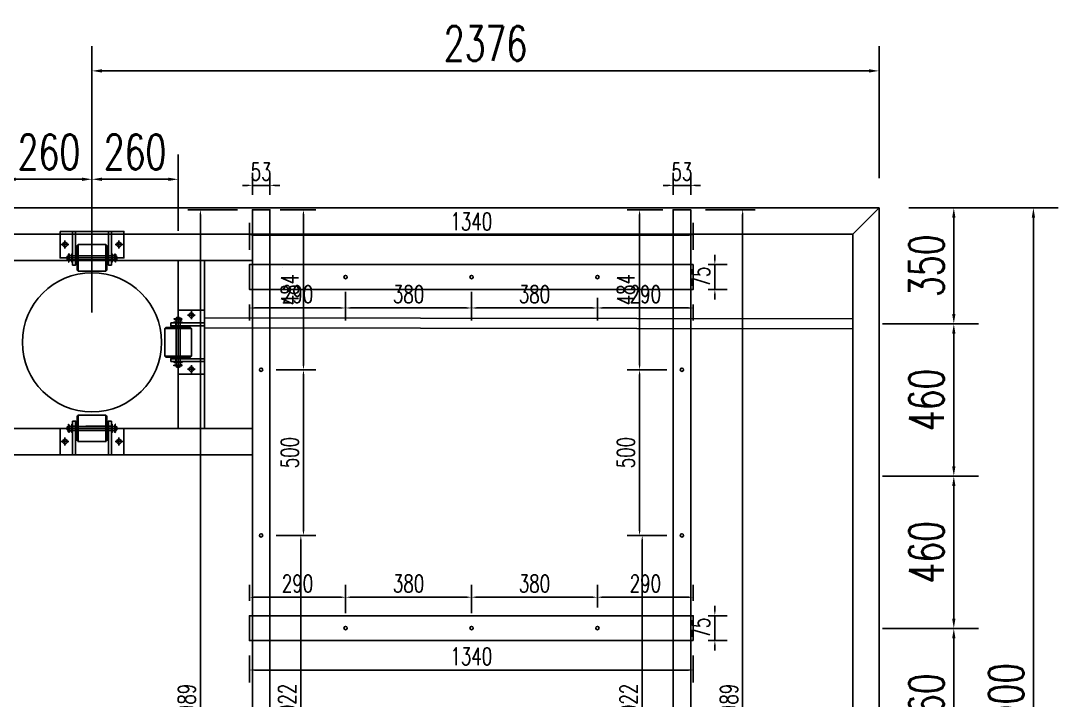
# Model space of a CAD drawing. Header units: millimetres. Extents: x 20612 to 158249, y -13511 to 156976.
# Drawn here: x 54452 to 57584, y 6992 to 9043 of the extents above; entities that cross this region are included whole.
import ezdxf

# ---------------------------------------------------------------- set-up
doc = ezdxf.new("R2010")
doc.units = ezdxf.units.MM
doc.header["$LTSCALE"] = 10
doc.linetypes.add('CENTER2', pattern=[28.575, 19.05, -3.175, 3.175, -3.175])
doc.linetypes.add('DASHED2', pattern=[9.525, 6.35, -3.175])
for name, color, linetype in [('W-bridge approach引桥', 4, 'Continuous'), ('W-MOUNTING固定方式', 5, 'Continuous'), ('W-STEEL_FRAME钢架', 3, 'Continuous'), ('W-STEEL_KEEL钢龙骨', 5, 'Continuous')]:
    doc.layers.add(name, color=color, linetype=linetype)
doc.styles.add('STANDARD_T3', font='simplex.shx', dxfattribs={"width": 0.7, "bigfont": 'hztxt.shx'})
doc.dimstyles.new('W&&15', dxfattribs={"dimtxt": 52.5, "dimasz": 15, "dimexe": 37.5, "dimexo": 45, "dimgap": 15, "dimtad": 1, "dimdec": 0, "dimzin": 0, "dimdsep": 46, "dimtxsty": 'STANDARD_T3', "dimcen": 0.09, "dimclrd": 1, "dimclre": 1, "dimclrt": 7, "dimazin": 2, "dimtfac": 1, "dimtdec": 0, "dimtix": 1, "dimtmove": 2, "dimatfit": 3, "dimfxl": 100, "dimtolj": 1, "dimtzin": 0, "dimarcsym": 0})
doc.dimstyles.new('W&&30', dxfattribs={"dimtxt": 105, "dimasz": 30, "dimexe": 75, "dimexo": 90, "dimgap": 30, "dimtad": 1, "dimdec": 0, "dimzin": 0, "dimdsep": 46, "dimtxsty": 'STANDARD_T3', "dimcen": 0.09, "dimclrd": 1, "dimclre": 1, "dimclrt": 7, "dimazin": 2, "dimtfac": 1, "dimtdec": 0, "dimtix": 1, "dimtmove": 2, "dimatfit": 3, "dimfxl": 100, "dimtolj": 1, "dimtzin": 0, "dimarcsym": 0})

# ---------------------------------------------------------------- blocks, each defined once
blk = doc.blocks.new('*D647')
at = {"layer": 'Defpoints', "color": 0, "transparency": 16777216}
for p in [(56474.2, 8472.9), (56474.2, 5483.9), (56631.1, 5483.9)]:
    blk.add_point(p, dxfattribs=at)
at = {"layer": 'W-bridge approach引桥', "color": 1, "lineweight": -2, "transparency": 16777216}
for p, q in [((56519.2, 8472.9), (56668.6, 8472.9)), ((56631.1, 8457.9), (56631.1, 5498.9)), ((56519.2, 5483.9), (56668.6, 5483.9))]:
    blk.add_line(p, q, dxfattribs=at)
at = {"layer": 'W-bridge approach引桥', "color": 1, "transparency": 16777216}
for points in [[(56628.6, 8457.9), (56633.6, 8457.9), (56631.1, 8472.9)], [(56628.6, 5498.9), (56633.6, 5498.9), (56631.1, 5483.9)]]:
    blk.add_solid(points, dxfattribs=at)
at = {"layer": 'W-bridge approach引桥', "color": 7, "transparency": 16777216, "insert": (56589.9, 6978.4), "char_height": 52.5, "attachment_point": 5, "rotation": 90, "style": 'STANDARD_T3'}
blk.add_mtext('\\A1;2989', dxfattribs=at)
blk = doc.blocks.new('*D648')
at = {"layer": 'Defpoints', "color": 0, "transparency": 16777216}
for p in [(56435, 8472.9), (56320, 7989.4), (56447.7, 7989.4)]:
    blk.add_point(p, dxfattribs=at)
at = {"layer": 'W-bridge approach引桥', "color": 1, "lineweight": -2, "transparency": 16777216}
for p, q in [((56390, 8472.9), (56282.5, 8472.9)), ((56320, 8457.9), (56320, 8004.4)), ((56402.7, 7989.4), (56282.5, 7989.4))]:
    blk.add_line(p, q, dxfattribs=at)
at = {"layer": 'W-bridge approach引桥', "color": 1, "transparency": 16777216}
for points in [[(56317.5, 8457.9), (56322.5, 8457.9), (56320, 8472.9)], [(56317.5, 8004.4), (56322.5, 8004.4), (56320, 7989.4)]]:
    blk.add_solid(points, dxfattribs=at)
at = {"layer": 'W-bridge approach引桥', "color": 7, "transparency": 16777216, "insert": (56278.7, 8231.2), "char_height": 52.5, "attachment_point": 5, "rotation": 90, "style": 'STANDARD_T3'}
blk.add_mtext('\\A1;484', dxfattribs=at)
blk = doc.blocks.new('*D649')
at = {"layer": 'Defpoints', "color": 0, "transparency": 16777216}
for p in [(56439.7, 7989.4), (56320, 7489.4), (56447.7, 7489.4)]:
    blk.add_point(p, dxfattribs=at)
at = {"layer": 'W-bridge approach引桥', "color": 1, "lineweight": -2, "transparency": 16777216}
for p, q in [((56394.7, 7989.4), (56282.5, 7989.4)), ((56320, 7974.4), (56320, 7504.4)), ((56402.7, 7489.4), (56282.5, 7489.4))]:
    blk.add_line(p, q, dxfattribs=at)
at = {"layer": 'W-bridge approach引桥', "color": 1, "transparency": 16777216}
for points in [[(56317.5, 7974.4), (56322.5, 7974.4), (56320, 7989.4)], [(56317.5, 7504.4), (56322.5, 7504.4), (56320, 7489.4)]]:
    blk.add_solid(points, dxfattribs=at)
at = {"layer": 'W-bridge approach引桥', "color": 7, "transparency": 16777216, "insert": (56278.7, 7739.4), "char_height": 52.5, "attachment_point": 5, "rotation": 90, "style": 'STANDARD_T3'}
blk.add_mtext('\\A1;500', dxfattribs=at)
blk = doc.blocks.new('*D650')
at = {"layer": 'Defpoints', "color": 0, "transparency": 16777216}
for p in [(56447.7, 7489.4), (56328, 6467.4), (56447.7, 6467.4)]:
    blk.add_point(p, dxfattribs=at)
at = {"layer": 'W-bridge approach引桥', "color": 1, "lineweight": -2, "transparency": 16777216}
for p, q in [((56402.7, 7489.4), (56290.5, 7489.4)), ((56328, 7474.4), (56328, 6482.4)), ((56402.7, 6467.4), (56290.5, 6467.4))]:
    blk.add_line(p, q, dxfattribs=at)
at = {"layer": 'W-bridge approach引桥', "color": 1, "transparency": 16777216}
for points in [[(56325.5, 7474.4), (56330.5, 7474.4), (56328, 7489.4)], [(56325.5, 6482.4), (56330.5, 6482.4), (56328, 6467.4)]]:
    blk.add_solid(points, dxfattribs=at)
at = {"layer": 'W-bridge approach引桥', "color": 7, "transparency": 16777216, "insert": (56286.7, 6978.4), "char_height": 52.5, "attachment_point": 5, "rotation": 90, "style": 'STANDARD_T3'}
blk.add_mtext('\\A1;1022', dxfattribs=at)
blk = doc.blocks.new('*D653')
at = {"layer": 'Defpoints', "color": 0, "transparency": 16777216}
for p in [(56421.2, 8546.4), (56421.2, 8472.9), (56474.2, 8472.9)]:
    blk.add_point(p, dxfattribs=at)
at = {"layer": 'W-bridge approach引桥', "color": 1, "lineweight": -2, "transparency": 16777216}
for p, q in [((56421.2, 8517.9), (56421.2, 8583.9)), ((56474.2, 8517.9), (56474.2, 8583.9)), ((56406.2, 8546.4), (56391.2, 8546.4)), ((56474.2, 8546.4), (56421.2, 8546.4)), ((56489.2, 8546.4), (56504.2, 8546.4))]:
    blk.add_line(p, q, dxfattribs=at)
at = {"layer": 'W-bridge approach引桥', "color": 1, "transparency": 16777216}
for points in [[(56406.2, 8548.9), (56406.2, 8543.9), (56421.2, 8546.4)], [(56489.2, 8548.9), (56489.2, 8543.9), (56474.2, 8546.4)]]:
    blk.add_solid(points, dxfattribs=at)
at = {"layer": 'W-bridge approach引桥', "color": 7, "transparency": 16777216, "insert": (56447.7, 8587.7), "char_height": 52.5, "attachment_point": 5, "style": 'STANDARD_T3'}
blk.add_mtext('\\A1;53', dxfattribs=at)
blk = doc.blocks.new('*U45')
blk.add_lwpolyline([(-12, 0), (-12, 2.5), (12, 2.5), (12, 0)], close=True)
blk = doc.blocks.new('*U46')
at = {"color": 8, "linetype": 'Continuous', "lineweight": 15}
for p, q in [((-1, 1.9), (-2.1, 1)), ((0, 1.4), (0, -1.4)), ((-1, -1.9), (-2.1, -1))]:
    blk.add_line(p, q, dxfattribs=at)
at = {"color": 7, "linetype": 'Continuous', "lineweight": 15}
for p, q in [((16, 1.4), (0, 1.4)), ((0, 0), (18.5, 0)), ((16, 1.4), (16, 0)), ((18.5, -1.4), (18.5, 0)), ((0, -1.4), (18.5, -1.4))]:
    blk.add_line(p, q, dxfattribs=at)
for centre, radius, start, end in [((-3.2, 0), 2.9, 41.3178, 318.6822), ((-3.2, 0), 1.45, 41.3178, 318.6822), ((0, 2.8), 2.82, 221.3178, 270), ((0, -2.8), 2.82, 90, 138.6822), ((0, 2.8), 1.37, 221.3178, 270), ((0, -2.8), 1.37, 90, 138.6822)]:
    blk.add_arc(centre, radius, start, end, dxfattribs=at)
blk = doc.blocks.new('无头销轴_B型_D12X150')
at = {"color": 0}
for p, q in [((-72, 6), (-72, -6)), ((72, 6), (72, -6))]:
    blk.add_line(p, q, dxfattribs=at)
blk.add_lwpolyline([(-75, 4.3), (-75, -4.3), (-72, -6), (72, -6), (75, -4.3), (75, 4.3), (72, 6), (-72, 6)], close=True, dxfattribs=at)
for centre in [(-69.5, 0), (69.5, 0)]:
    blk.add_circle(centre, 1.6, dxfattribs=at)
blk = doc.blocks.new('A$C1EDE4923')
for p, q in [((-232.5, 79.6), (-232.5, 159.6)), ((-148.5, 79.6), (-148.5, 159.6))]:
    blk.add_line(p, q)
at = {"linetype": 'DASHED2'}
for p, q in [((-240, 126.1), (-249, 126.1)), ((-235.5, 125.9), (-145.5, 125.9)), ((-141, 126.1), (-132, 126.1)), ((-240, 113.1), (-249, 113.1)), ((-235.5, 113.3), (-145.5, 113.3)), ((-141, 113.1), (-132, 113.1))]:
    blk.add_line(p, q, dxfattribs=at)
at = {"color": 3, "linetype": 'CENTER2', "ltscale": 0.5}
for p, q in [((-235, 119.6), (-254, 119.6)), ((-146, 119.6), (-127, 119.6)), ((-284, 79.6), (-260, 79.6)), ((-272, 67.6), (-272, 91.6)), ((-97, 79.6), (-121, 79.6)), ((-109, 67.6), (-109, 91.6))]:
    blk.add_line(p, q, dxfattribs=at)
at = {"color": 3, "linetype": 'CENTER2'}
blk.add_line((-240.9, 119.6), (-140, 119.6), dxfattribs=at)
for points in [[(-232.5, 159.6), (-148.5, 159.6), (-145.5, 156.6), (-145.5, 82.6), (-148.5, 79.6), (-232.5, 79.6), (-235.5, 82.6), (-235.5, 156.6)], [(-249, 141.6), (-240, 141.6), (-240, 39.6), (-249, 39.6)], [(-132, 141.6), (-141, 141.6), (-141, 39.6), (-132, 39.6)], [(-94, 39.6), (-94, 119.6), (-287, 119.6), (-287, 39.6)]]:
    blk.add_lwpolyline(points, close=True)
for centre in [(-272, 79.6), (-109, 79.6)]:
    blk.add_circle(centre, 7)
at = {"xscale": -1}
for name, p, rotation in [('无头销轴_B型_D12X150', (-190.5, 119.6), 180), ('*U46', (-260, 113.6), 270), ('*U45', (-249, 119.6), 90), ('*U45', (-237.5, 119.6), 90)]:
    blk.add_blockref(name, p, dxfattribs=dict(at, rotation=rotation))
for name, p, rotation in [('*U45', (-143.5, 119.6), 270), ('*U45', (-132, 119.6), 270), ('*U46', (-121, 113.6), 90)]:
    blk.add_blockref(name, p, dxfattribs=dict(rotation=rotation))
blk = doc.blocks.new('*D591')
at = {"color": 1, "lineweight": -2, "transparency": 16777216}
for p, q in [((57132.7, 8478.4), (57583.7, 8478.4)), ((57508.7, 8448.4), (57508.7, 5508.4)), ((57132.7, 5478.4), (57583.7, 5478.4))]:
    blk.add_line(p, q, dxfattribs=at)
at = {"color": 1, "transparency": 16777216}
for points in [[(57503.7, 8448.4), (57513.7, 8448.4), (57508.7, 8478.4)], [(57503.7, 5508.4), (57513.7, 5508.4), (57508.7, 5478.4)]]:
    blk.add_solid(points, dxfattribs=at)
at = {"layer": 'Defpoints', "color": 0, "transparency": 16777216}
for p in [(57042.7, 8478.4), (57042.7, 5478.4), (57508.7, 5478.4)]:
    blk.add_point(p, dxfattribs=at)
at = {"color": 7, "transparency": 16777216, "insert": (57426.2, 6978.4), "char_height": 105, "attachment_point": 5, "rotation": 90, "style": 'STANDARD_T3'}
blk.add_mtext('\\A1;3000', dxfattribs=at)
blk = doc.blocks.new('*D567')
at = {"color": 1, "lineweight": -2, "transparency": 16777216}
for p, q in [((57053.7, 7208.4), (57343.4, 7208.4)), ((57268.4, 6778.4), (57268.4, 7178.4)), ((57053.7, 6748.4), (57343.4, 6748.4))]:
    blk.add_line(p, q, dxfattribs=at)
at = {"color": 1, "transparency": 16777216}
for points in [[(57263.4, 7178.4), (57273.4, 7178.4), (57268.4, 7208.4)], [(57263.4, 6778.4), (57273.4, 6778.4), (57268.4, 6748.4)]]:
    blk.add_solid(points, dxfattribs=at)
at = {"layer": 'Defpoints', "color": 0, "transparency": 16777216}
for p in [(56963.7, 7208.4), (57268.4, 7208.4), (56963.7, 6748.4)]:
    blk.add_point(p, dxfattribs=at)
at = {"color": 7, "transparency": 16777216, "insert": (57185.9, 6978.4), "char_height": 105, "attachment_point": 5, "rotation": 90, "style": 'STANDARD_T3'}
blk.add_mtext('\\A1;460', dxfattribs=at)
blk = doc.blocks.new('*D568')
at = {"color": 1, "lineweight": -2, "transparency": 16777216}
for p, q in [((57053.7, 7668.4), (57343.4, 7668.4)), ((57268.4, 7238.4), (57268.4, 7638.4)), ((57053.7, 7208.4), (57343.4, 7208.4))]:
    blk.add_line(p, q, dxfattribs=at)
at = {"color": 1, "transparency": 16777216}
for points in [[(57263.4, 7638.4), (57273.4, 7638.4), (57268.4, 7668.4)], [(57263.4, 7238.4), (57273.4, 7238.4), (57268.4, 7208.4)]]:
    blk.add_solid(points, dxfattribs=at)
at = {"layer": 'Defpoints', "color": 0, "transparency": 16777216}
for p in [(56963.7, 7668.4), (57268.4, 7668.4), (56963.7, 7208.4)]:
    blk.add_point(p, dxfattribs=at)
at = {"color": 7, "transparency": 16777216, "insert": (57185.9, 7438.4), "char_height": 105, "attachment_point": 5, "rotation": 90, "style": 'STANDARD_T3'}
blk.add_mtext('\\A1;460', dxfattribs=at)
blk = doc.blocks.new('*D569')
at = {"color": 1, "lineweight": -2, "transparency": 16777216}
for p, q in [((57053.7, 8128.4), (57343.4, 8128.4)), ((57268.4, 7698.4), (57268.4, 8098.4)), ((57053.7, 7668.4), (57343.4, 7668.4))]:
    blk.add_line(p, q, dxfattribs=at)
at = {"color": 1, "transparency": 16777216}
for points in [[(57263.4, 8098.4), (57273.4, 8098.4), (57268.4, 8128.4)], [(57263.4, 7698.4), (57273.4, 7698.4), (57268.4, 7668.4)]]:
    blk.add_solid(points, dxfattribs=at)
at = {"layer": 'Defpoints', "color": 0, "transparency": 16777216}
for p in [(56963.7, 8128.4), (57268.4, 8128.4), (56963.7, 7668.4)]:
    blk.add_point(p, dxfattribs=at)
at = {"color": 7, "transparency": 16777216, "insert": (57185.9, 7898.4), "char_height": 105, "attachment_point": 5, "rotation": 90, "style": 'STANDARD_T3'}
blk.add_mtext('\\A1;460', dxfattribs=at)
blk = doc.blocks.new('*D572')
at = {"color": 1, "lineweight": -2, "transparency": 16777216}
for p, q in [((57132.7, 8478.4), (57343.4, 8478.4)), ((57268.4, 8158.4), (57268.4, 8448.4)), ((57053.7, 8128.4), (57343.4, 8128.4))]:
    blk.add_line(p, q, dxfattribs=at)
at = {"color": 1, "transparency": 16777216}
for points in [[(57263.4, 8448.4), (57273.4, 8448.4), (57268.4, 8478.4)], [(57263.4, 8158.4), (57273.4, 8158.4), (57268.4, 8128.4)]]:
    blk.add_solid(points, dxfattribs=at)
at = {"layer": 'Defpoints', "color": 0, "transparency": 16777216}
for p in [(57042.7, 8478.4), (57268.4, 8478.4), (56963.7, 8128.4)]:
    blk.add_point(p, dxfattribs=at)
at = {"color": 7, "transparency": 16777216, "insert": (57185.9, 8303.4), "char_height": 105, "attachment_point": 5, "rotation": 90, "style": 'STANDARD_T3'}
blk.add_mtext('\\A1;350', dxfattribs=at)
blk = doc.blocks.new('*D638')
at = {"layer": 'Defpoints', "color": 0, "transparency": 16777216}
for p in [(54667.2, 8892.1), (57042.7, 8478.4), (54667.2, 8072.4)]:
    blk.add_point(p, dxfattribs=at)
at = {"layer": 'W-STEEL_FRAME钢架', "color": 1, "lineweight": -2, "transparency": 16777216}
for p, q in [((54667.2, 8162.4), (54667.2, 8967.1)), ((57042.7, 8568.4), (57042.7, 8967.1)), ((57012.7, 8892.1), (54697.2, 8892.1))]:
    blk.add_line(p, q, dxfattribs=at)
at = {"layer": 'W-STEEL_FRAME钢架', "color": 1, "transparency": 16777216}
for points in [[(54697.2, 8897.1), (54697.2, 8887.1), (54667.2, 8892.1)], [(57012.7, 8897.1), (57012.7, 8887.1), (57042.7, 8892.1)]]:
    blk.add_solid(points, dxfattribs=at)
at = {"layer": 'W-STEEL_FRAME钢架', "color": 7, "transparency": 16777216, "insert": (55855, 8974.6), "char_height": 105, "attachment_point": 5, "style": 'STANDARD_T3'}
blk.add_mtext('\\A1;2376', dxfattribs=at)
blk = doc.blocks.new('*D639')
at = {"layer": 'Defpoints', "color": 0, "transparency": 16777216}
for p in [(54667.2, 8564.7), (54927.2, 8319.4), (54667.2, 8072.4)]:
    blk.add_point(p, dxfattribs=at)
at = {"layer": 'W-STEEL_FRAME钢架', "color": 1, "lineweight": -2, "transparency": 16777216}
for p, q in [((54667.2, 8162.4), (54667.2, 8639.7)), ((54927.2, 8409.4), (54927.2, 8639.7)), ((54897.2, 8564.7), (54697.2, 8564.7))]:
    blk.add_line(p, q, dxfattribs=at)
at = {"layer": 'W-STEEL_FRAME钢架', "color": 1, "transparency": 16777216}
for points in [[(54697.2, 8569.7), (54697.2, 8559.7), (54667.2, 8564.7)], [(54897.2, 8569.7), (54897.2, 8559.7), (54927.2, 8564.7)]]:
    blk.add_solid(points, dxfattribs=at)
at = {"layer": 'W-STEEL_FRAME钢架', "color": 7, "transparency": 16777216, "insert": (54797.2, 8647.2), "char_height": 105, "attachment_point": 5, "style": 'STANDARD_T3'}
blk.add_mtext('\\A1;260', dxfattribs=at)
blk = doc.blocks.new('*D640')
at = {"layer": 'Defpoints', "color": 0, "transparency": 16777216}
for p in [(54407.2, 8564.7), (54407.2, 8319.4), (54667.2, 8072.4)]:
    blk.add_point(p, dxfattribs=at)
at = {"layer": 'W-STEEL_FRAME钢架', "color": 1, "lineweight": -2, "transparency": 16777216}
for p, q in [((54407.2, 8409.4), (54407.2, 8639.7)), ((54667.2, 8162.4), (54667.2, 8639.7)), ((54637.2, 8564.7), (54437.2, 8564.7))]:
    blk.add_line(p, q, dxfattribs=at)
at = {"layer": 'W-STEEL_FRAME钢架', "color": 1, "transparency": 16777216}
for points in [[(54437.2, 8569.7), (54437.2, 8559.7), (54407.2, 8564.7)], [(54637.2, 8569.7), (54637.2, 8559.7), (54667.2, 8564.7)]]:
    blk.add_solid(points, dxfattribs=at)
at = {"layer": 'W-STEEL_FRAME钢架', "color": 7, "transparency": 16777216, "insert": (54537.2, 8647.2), "char_height": 105, "attachment_point": 5, "style": 'STANDARD_T3'}
blk.add_mtext('\\A1;260', dxfattribs=at)
blk = doc.blocks.new('*D654')
at = {"layer": 'Defpoints', "color": 0, "transparency": 16777216}
for p in [(55151.2, 8472.9), (54994.4, 5483.9), (55151.2, 5483.9)]:
    blk.add_point(p, dxfattribs=at)
at = {"layer": 'W-bridge approach引桥', "color": 1, "lineweight": -2, "transparency": 16777216}
for p, q in [((55106.2, 8472.9), (54956.9, 8472.9)), ((54994.4, 8457.9), (54994.4, 5498.9)), ((55106.2, 5483.9), (54956.9, 5483.9))]:
    blk.add_line(p, q, dxfattribs=at)
at = {"layer": 'W-bridge approach引桥', "color": 1, "transparency": 16777216}
for points in [[(54991.9, 8457.9), (54996.9, 8457.9), (54994.4, 8472.9)], [(54991.9, 5498.9), (54996.9, 5498.9), (54994.4, 5483.9)]]:
    blk.add_solid(points, dxfattribs=at)
at = {"layer": 'W-bridge approach引桥', "color": 7, "transparency": 16777216, "insert": (54953.1, 6978.4), "char_height": 52.5, "attachment_point": 5, "rotation": 90, "style": 'STANDARD_T3'}
blk.add_mtext('\\A1;2989', dxfattribs=at)
blk = doc.blocks.new('*D655')
at = {"layer": 'Defpoints', "color": 0, "transparency": 16777216}
for p in [(55190.5, 8472.9), (55177.7, 7989.4), (55305.5, 7989.4)]:
    blk.add_point(p, dxfattribs=at)
at = {"layer": 'W-bridge approach引桥', "color": 1, "lineweight": -2, "transparency": 16777216}
for p, q in [((55235.5, 8472.9), (55343, 8472.9)), ((55305.5, 8457.9), (55305.5, 8004.4)), ((55222.7, 7989.4), (55343, 7989.4))]:
    blk.add_line(p, q, dxfattribs=at)
at = {"layer": 'W-bridge approach引桥', "color": 1, "transparency": 16777216}
for points in [[(55303, 8457.9), (55308, 8457.9), (55305.5, 8472.9)], [(55303, 8004.4), (55308, 8004.4), (55305.5, 7989.4)]]:
    blk.add_solid(points, dxfattribs=at)
at = {"layer": 'W-bridge approach引桥', "color": 7, "transparency": 16777216, "insert": (55264.3, 8231.2), "char_height": 52.5, "attachment_point": 5, "rotation": 90, "style": 'STANDARD_T3'}
blk.add_mtext('\\A1;484', dxfattribs=at)
blk = doc.blocks.new('*D656')
at = {"layer": 'Defpoints', "color": 0, "transparency": 16777216}
for p in [(55185.7, 7989.4), (55177.7, 7489.4), (55305.5, 7489.4)]:
    blk.add_point(p, dxfattribs=at)
at = {"layer": 'W-bridge approach引桥', "color": 1, "lineweight": -2, "transparency": 16777216}
for p, q in [((55230.7, 7989.4), (55343, 7989.4)), ((55305.5, 7974.4), (55305.5, 7504.4)), ((55222.7, 7489.4), (55343, 7489.4))]:
    blk.add_line(p, q, dxfattribs=at)
at = {"layer": 'W-bridge approach引桥', "color": 1, "transparency": 16777216}
for points in [[(55303, 7974.4), (55308, 7974.4), (55305.5, 7989.4)], [(55303, 7504.4), (55308, 7504.4), (55305.5, 7489.4)]]:
    blk.add_solid(points, dxfattribs=at)
at = {"layer": 'W-bridge approach引桥', "color": 7, "transparency": 16777216, "insert": (55264.3, 7739.4), "char_height": 52.5, "attachment_point": 5, "rotation": 90, "style": 'STANDARD_T3'}
blk.add_mtext('\\A1;500', dxfattribs=at)
blk = doc.blocks.new('*D657')
at = {"layer": 'Defpoints', "color": 0, "transparency": 16777216}
for p in [(55177.7, 7489.4), (55177.7, 6467.4), (55297.5, 6467.4)]:
    blk.add_point(p, dxfattribs=at)
at = {"layer": 'W-bridge approach引桥', "color": 1, "lineweight": -2, "transparency": 16777216}
for p, q in [((55222.7, 7489.4), (55335, 7489.4)), ((55297.5, 7474.4), (55297.5, 6482.4)), ((55222.7, 6467.4), (55335, 6467.4))]:
    blk.add_line(p, q, dxfattribs=at)
at = {"layer": 'W-bridge approach引桥', "color": 1, "transparency": 16777216}
for points in [[(55295, 7474.4), (55300, 7474.4), (55297.5, 7489.4)], [(55295, 6482.4), (55300, 6482.4), (55297.5, 6467.4)]]:
    blk.add_solid(points, dxfattribs=at)
at = {"layer": 'W-bridge approach引桥', "color": 7, "transparency": 16777216, "insert": (55256.3, 6978.4), "char_height": 52.5, "attachment_point": 5, "rotation": 90, "style": 'STANDARD_T3'}
blk.add_mtext('\\A1;1022', dxfattribs=at)
blk = doc.blocks.new('*D660')
at = {"layer": 'Defpoints', "color": 0, "transparency": 16777216}
for p in [(55204.2, 8546.4), (55151.2, 8472.9), (55204.2, 8472.9)]:
    blk.add_point(p, dxfattribs=at)
at = {"layer": 'W-bridge approach引桥', "color": 1, "lineweight": -2, "transparency": 16777216}
for p, q in [((55151.2, 8517.9), (55151.2, 8583.9)), ((55204.2, 8517.9), (55204.2, 8583.9)), ((55136.2, 8546.4), (55121.2, 8546.4)), ((55151.2, 8546.4), (55204.2, 8546.4)), ((55219.2, 8546.4), (55234.2, 8546.4))]:
    blk.add_line(p, q, dxfattribs=at)
at = {"layer": 'W-bridge approach引桥', "color": 1, "transparency": 16777216}
for points in [[(55136.2, 8548.9), (55136.2, 8543.9), (55151.2, 8546.4)], [(55219.2, 8548.9), (55219.2, 8543.9), (55204.2, 8546.4)]]:
    blk.add_solid(points, dxfattribs=at)
at = {"layer": 'W-bridge approach引桥', "color": 7, "transparency": 16777216, "insert": (55177.7, 8587.7), "char_height": 52.5, "attachment_point": 5, "style": 'STANDARD_T3'}
blk.add_mtext('\\A1;53', dxfattribs=at)
blk = doc.blocks.new('*D724')
at = {"layer": 'Defpoints', "color": 0, "transparency": 16777216}
for p in [(55142.2, 7171.9), (56482.2, 7171.9), (55142.2, 7082.9)]:
    blk.add_point(p, dxfattribs=at)
at = {"layer": 'W-bridge approach引桥', "color": 1, "lineweight": -2, "transparency": 16777216}
for p, q in [((55142.2, 7126.9), (55142.2, 7045.4)), ((56482.2, 7126.9), (56482.2, 7045.4)), ((56467.2, 7082.9), (55157.2, 7082.9))]:
    blk.add_line(p, q, dxfattribs=at)
at = {"layer": 'W-bridge approach引桥', "color": 1, "transparency": 16777216}
for points in [[(55157.2, 7085.4), (55157.2, 7080.4), (55142.2, 7082.9)], [(56467.2, 7085.4), (56467.2, 7080.4), (56482.2, 7082.9)]]:
    blk.add_solid(points, dxfattribs=at)
at = {"layer": 'W-bridge approach引桥', "color": 7, "transparency": 16777216, "insert": (55812.2, 7124.1), "char_height": 52.5, "attachment_point": 5, "style": 'STANDARD_T3'}
blk.add_mtext('\\A1;1340', dxfattribs=at)
blk = doc.blocks.new('*D725')
at = {"layer": 'Defpoints', "color": 0, "transparency": 16777216}
for p in [(56192.7, 7302.7), (56482.2, 7246.9), (56192.7, 7226.9)]:
    blk.add_point(p, dxfattribs=at)
at = {"layer": 'W-bridge approach引桥', "color": 1, "lineweight": -2, "transparency": 16777216}
for p, q in [((56192.7, 7271.9), (56192.7, 7340.2)), ((56482.2, 7291.9), (56482.2, 7340.2)), ((56467.2, 7302.7), (56207.7, 7302.7))]:
    blk.add_line(p, q, dxfattribs=at)
at = {"layer": 'W-bridge approach引桥', "color": 1, "transparency": 16777216}
for points in [[(56207.7, 7305.2), (56207.7, 7300.2), (56192.7, 7302.7)], [(56467.2, 7305.2), (56467.2, 7300.2), (56482.2, 7302.7)]]:
    blk.add_solid(points, dxfattribs=at)
at = {"layer": 'W-bridge approach引桥', "color": 7, "transparency": 16777216, "insert": (56337.5, 7344), "char_height": 52.5, "attachment_point": 5, "style": 'STANDARD_T3'}
blk.add_mtext('\\A1;290', dxfattribs=at)
blk = doc.blocks.new('*D726')
at = {"layer": 'Defpoints', "color": 0, "transparency": 16777216}
for p in [(55812.7, 7302.7), (55812.7, 7209.4), (56192.7, 7226.9)]:
    blk.add_point(p, dxfattribs=at)
at = {"layer": 'W-bridge approach引桥', "color": 1, "lineweight": -2, "transparency": 16777216}
for p, q in [((55812.7, 7254.4), (55812.7, 7340.2)), ((56192.7, 7271.9), (56192.7, 7340.2)), ((56177.7, 7302.7), (55827.7, 7302.7))]:
    blk.add_line(p, q, dxfattribs=at)
at = {"layer": 'W-bridge approach引桥', "color": 1, "transparency": 16777216}
for points in [[(55827.7, 7305.2), (55827.7, 7300.2), (55812.7, 7302.7)], [(56177.7, 7305.2), (56177.7, 7300.2), (56192.7, 7302.7)]]:
    blk.add_solid(points, dxfattribs=at)
at = {"layer": 'W-bridge approach引桥', "color": 7, "transparency": 16777216, "insert": (56002.7, 7344), "char_height": 52.5, "attachment_point": 5, "style": 'STANDARD_T3'}
blk.add_mtext('\\A1;380', dxfattribs=at)
blk = doc.blocks.new('*D727')
at = {"layer": 'Defpoints', "color": 0, "transparency": 16777216}
for p in [(55432.7, 7302.7), (55432.7, 7209.4), (55812.7, 7209.4)]:
    blk.add_point(p, dxfattribs=at)
at = {"layer": 'W-bridge approach引桥', "color": 1, "lineweight": -2, "transparency": 16777216}
for p, q in [((55432.7, 7254.4), (55432.7, 7340.2)), ((55812.7, 7254.4), (55812.7, 7340.2)), ((55797.7, 7302.7), (55447.7, 7302.7))]:
    blk.add_line(p, q, dxfattribs=at)
at = {"layer": 'W-bridge approach引桥', "color": 1, "transparency": 16777216}
for points in [[(55447.7, 7305.2), (55447.7, 7300.2), (55432.7, 7302.7)], [(55797.7, 7305.2), (55797.7, 7300.2), (55812.7, 7302.7)]]:
    blk.add_solid(points, dxfattribs=at)
at = {"layer": 'W-bridge approach引桥', "color": 7, "transparency": 16777216, "insert": (55622.7, 7344), "char_height": 52.5, "attachment_point": 5, "style": 'STANDARD_T3'}
blk.add_mtext('\\A1;380', dxfattribs=at)
blk = doc.blocks.new('*D728')
at = {"layer": 'Defpoints', "color": 0, "transparency": 16777216}
for p in [(55142.2, 7302.7), (55142.2, 7246.9), (55432.7, 7209.4)]:
    blk.add_point(p, dxfattribs=at)
at = {"layer": 'W-bridge approach引桥', "color": 1, "lineweight": -2, "transparency": 16777216}
for p, q in [((55142.2, 7291.9), (55142.2, 7340.2)), ((55432.7, 7254.4), (55432.7, 7340.2)), ((55417.7, 7302.7), (55157.2, 7302.7))]:
    blk.add_line(p, q, dxfattribs=at)
at = {"layer": 'W-bridge approach引桥', "color": 1, "transparency": 16777216}
for points in [[(55157.2, 7305.2), (55157.2, 7300.2), (55142.2, 7302.7)], [(55417.7, 7305.2), (55417.7, 7300.2), (55432.7, 7302.7)]]:
    blk.add_solid(points, dxfattribs=at)
at = {"layer": 'W-bridge approach引桥', "color": 7, "transparency": 16777216, "insert": (55287.5, 7344), "char_height": 52.5, "attachment_point": 5, "style": 'STANDARD_T3'}
blk.add_mtext('\\A1;290', dxfattribs=at)
blk = doc.blocks.new('*D588')
at = {"layer": 'Defpoints', "color": 0, "transparency": 16777216}
for p in [(56482.2, 7246.9), (56547.2, 7246.9), (56482.2, 7171.9)]:
    blk.add_point(p, dxfattribs=at)
at = {"layer": 'W-bridge approach引桥', "color": 1, "lineweight": -2, "transparency": 16777216}
for p, q in [((56547.2, 7261.9), (56547.2, 7276.9)), ((56527.2, 7246.9), (56584.7, 7246.9)), ((56547.2, 7171.9), (56547.2, 7246.9)), ((56527.2, 7171.9), (56584.7, 7171.9)), ((56547.2, 7156.9), (56547.2, 7141.9))]:
    blk.add_line(p, q, dxfattribs=at)
at = {"layer": 'W-bridge approach引桥', "color": 1, "transparency": 16777216}
for points in [[(56544.7, 7261.9), (56549.7, 7261.9), (56547.2, 7246.9)], [(56544.7, 7156.9), (56549.7, 7156.9), (56547.2, 7171.9)]]:
    blk.add_solid(points, dxfattribs=at)
at = {"layer": 'W-bridge approach引桥', "color": 7, "transparency": 16777216, "insert": (56506, 7209.4), "char_height": 52.5, "attachment_point": 5, "rotation": 90, "style": 'STANDARD_T3'}
blk.add_mtext('\\A1;75', dxfattribs=at)
blk = doc.blocks.new('*D729')
at = {"layer": 'Defpoints', "color": 0, "transparency": 16777216}
for p in [(55142.2, 8396), (55142.2, 8306.9), (56482.2, 8306.9)]:
    blk.add_point(p, dxfattribs=at)
at = {"layer": 'W-bridge approach引桥', "color": 1, "lineweight": -2, "transparency": 16777216}
for p, q in [((55142.2, 8351.9), (55142.2, 8433.5)), ((56482.2, 8351.9), (56482.2, 8433.5)), ((56467.2, 8396), (55157.2, 8396))]:
    blk.add_line(p, q, dxfattribs=at)
at = {"layer": 'W-bridge approach引桥', "color": 1, "transparency": 16777216}
for points in [[(55157.2, 8398.5), (55157.2, 8393.5), (55142.2, 8396)], [(56467.2, 8398.5), (56467.2, 8393.5), (56482.2, 8396)]]:
    blk.add_solid(points, dxfattribs=at)
at = {"layer": 'W-bridge approach引桥', "color": 7, "transparency": 16777216, "insert": (55812.2, 8437.2), "char_height": 52.5, "attachment_point": 5, "style": 'STANDARD_T3'}
blk.add_mtext('\\A1;1340', dxfattribs=at)
blk = doc.blocks.new('*D730')
at = {"layer": 'Defpoints', "color": 0, "transparency": 16777216}
for p in [(56192.7, 8251.9), (56482.2, 8231.9), (56192.7, 8176.1)]:
    blk.add_point(p, dxfattribs=at)
at = {"layer": 'W-bridge approach引桥', "color": 1, "lineweight": -2, "transparency": 16777216}
for p, q in [((56192.7, 8206.9), (56192.7, 8138.6)), ((56467.2, 8176.1), (56207.7, 8176.1)), ((56482.2, 8186.9), (56482.2, 8138.6))]:
    blk.add_line(p, q, dxfattribs=at)
at = {"layer": 'W-bridge approach引桥', "color": 1, "transparency": 16777216}
for points in [[(56207.7, 8178.6), (56207.7, 8173.6), (56192.7, 8176.1)], [(56467.2, 8178.6), (56467.2, 8173.6), (56482.2, 8176.1)]]:
    blk.add_solid(points, dxfattribs=at)
at = {"layer": 'W-bridge approach引桥', "color": 7, "transparency": 16777216, "insert": (56337.5, 8217.4), "char_height": 52.5, "attachment_point": 5, "style": 'STANDARD_T3'}
blk.add_mtext('\\A1;290', dxfattribs=at)
blk = doc.blocks.new('*D731')
at = {"layer": 'Defpoints', "color": 0, "transparency": 16777216}
for p in [(55812.7, 8269.4), (56192.7, 8251.9), (55812.7, 8176.1)]:
    blk.add_point(p, dxfattribs=at)
at = {"layer": 'W-bridge approach引桥', "color": 1, "lineweight": -2, "transparency": 16777216}
for p, q in [((55812.7, 8224.4), (55812.7, 8138.6)), ((56192.7, 8206.9), (56192.7, 8138.6)), ((56177.7, 8176.1), (55827.7, 8176.1))]:
    blk.add_line(p, q, dxfattribs=at)
at = {"layer": 'W-bridge approach引桥', "color": 1, "transparency": 16777216}
for points in [[(55827.7, 8178.6), (55827.7, 8173.6), (55812.7, 8176.1)], [(56177.7, 8178.6), (56177.7, 8173.6), (56192.7, 8176.1)]]:
    blk.add_solid(points, dxfattribs=at)
at = {"layer": 'W-bridge approach引桥', "color": 7, "transparency": 16777216, "insert": (56002.7, 8217.4), "char_height": 52.5, "attachment_point": 5, "style": 'STANDARD_T3'}
blk.add_mtext('\\A1;380', dxfattribs=at)
blk = doc.blocks.new('*D732')
at = {"layer": 'Defpoints', "color": 0, "transparency": 16777216}
for p in [(55432.7, 8269.4), (55812.7, 8269.4), (55432.7, 8176.1)]:
    blk.add_point(p, dxfattribs=at)
at = {"layer": 'W-bridge approach引桥', "color": 1, "lineweight": -2, "transparency": 16777216}
for p, q in [((55432.7, 8224.4), (55432.7, 8138.6)), ((55812.7, 8224.4), (55812.7, 8138.6)), ((55797.7, 8176.1), (55447.7, 8176.1))]:
    blk.add_line(p, q, dxfattribs=at)
at = {"layer": 'W-bridge approach引桥', "color": 1, "transparency": 16777216}
for points in [[(55447.7, 8178.6), (55447.7, 8173.6), (55432.7, 8176.1)], [(55797.7, 8178.6), (55797.7, 8173.6), (55812.7, 8176.1)]]:
    blk.add_solid(points, dxfattribs=at)
at = {"layer": 'W-bridge approach引桥', "color": 7, "transparency": 16777216, "insert": (55622.7, 8217.4), "char_height": 52.5, "attachment_point": 5, "style": 'STANDARD_T3'}
blk.add_mtext('\\A1;380', dxfattribs=at)
blk = doc.blocks.new('*D733')
at = {"layer": 'Defpoints', "color": 0, "transparency": 16777216}
for p in [(55432.7, 8269.4), (55142.2, 8231.9), (55142.2, 8176.1)]:
    blk.add_point(p, dxfattribs=at)
at = {"layer": 'W-bridge approach引桥', "color": 1, "lineweight": -2, "transparency": 16777216}
for p, q in [((55432.7, 8224.4), (55432.7, 8138.6)), ((55142.2, 8186.9), (55142.2, 8138.6)), ((55417.7, 8176.1), (55157.2, 8176.1))]:
    blk.add_line(p, q, dxfattribs=at)
at = {"layer": 'W-bridge approach引桥', "color": 1, "transparency": 16777216}
for points in [[(55157.2, 8178.6), (55157.2, 8173.6), (55142.2, 8176.1)], [(55417.7, 8178.6), (55417.7, 8173.6), (55432.7, 8176.1)]]:
    blk.add_solid(points, dxfattribs=at)
at = {"layer": 'W-bridge approach引桥', "color": 7, "transparency": 16777216, "insert": (55287.5, 8217.4), "char_height": 52.5, "attachment_point": 5, "style": 'STANDARD_T3'}
blk.add_mtext('\\A1;290', dxfattribs=at)
blk = doc.blocks.new('*D589')
at = {"layer": 'Defpoints', "color": 0, "transparency": 16777216}
for p in [(56482.2, 8306.9), (56482.2, 8231.9), (56547.2, 8231.9)]:
    blk.add_point(p, dxfattribs=at)
at = {"layer": 'W-bridge approach引桥', "color": 1, "lineweight": -2, "transparency": 16777216}
for p, q in [((56547.2, 8321.9), (56547.2, 8336.9)), ((56527.2, 8306.9), (56584.7, 8306.9)), ((56547.2, 8306.9), (56547.2, 8231.9)), ((56527.2, 8231.9), (56584.7, 8231.9)), ((56547.2, 8216.9), (56547.2, 8201.9))]:
    blk.add_line(p, q, dxfattribs=at)
at = {"layer": 'W-bridge approach引桥', "color": 1, "transparency": 16777216}
for points in [[(56544.7, 8321.9), (56549.7, 8321.9), (56547.2, 8306.9)], [(56544.7, 8216.9), (56549.7, 8216.9), (56547.2, 8231.9)]]:
    blk.add_solid(points, dxfattribs=at)
at = {"layer": 'W-bridge approach引桥', "color": 7, "transparency": 16777216, "insert": (56506, 8269.4), "char_height": 52.5, "attachment_point": 5, "rotation": 90, "style": 'STANDARD_T3'}
blk.add_mtext('\\A1;75', dxfattribs=at)

msp = doc.modelspace()

# ---------------------------------------------------------------- linework, layer by layer
at = {"layer": 'W-bridge approach引桥'}
for centre in [(55432.7, 8269.4), (55812.7, 8269.4), (56192.7, 8269.4), (55177.7, 7989.4), (56447.7, 7989.4), (55177.7, 7489.4), (56447.7, 7489.4), (55432.7, 7209.4), (55812.7, 7209.4), (56192.7, 7209.4)]:
    msp.add_circle(centre, 5, dxfattribs=at)
at = {"layer": 'W-MOUNTING固定方式'}
for p, q in [((55121.2, 8399.4), (54882.7, 8399.4)), ((54004.2, 8319.4), (55121.2, 8319.4))]:
    msp.add_line(p, q, dxfattribs=at)
msp.add_circle((54667.2, 8072.4), 210, dxfattribs=at)
at = {"layer": 'W-STEEL_FRAME钢架'}
msp.add_line((57042.7, 8478.4), (56963.7, 8399.4), dxfattribs=at)
at = {"layer": 'W-STEEL_FRAME钢架', "color": 2}
msp.add_line((55243.7, 8299.4), (55243.7, 8299.4), dxfattribs=at)
at = {"layer": 'W-STEEL_FRAME钢架'}
for points in [[(57042.7, 5478.4), (47062.7, 5478.4), (47062.7, 8478.4), (57042.7, 8478.4)], [(55151.2, 5483.9), (55204.2, 5483.9), (55204.2, 8472.9), (55151.2, 8472.9)], [(56474.2, 5483.9), (56421.2, 5483.9), (56421.2, 8472.9), (56474.2, 8472.9)], [(56963.7, 5557.4), (47141.7, 5557.4), (47141.7, 8399.4), (56963.7, 8399.4)], [(55151.2, 8399.4), (53974.2, 8399.4), (53974.2, 8319.4), (55151.2, 8319.4)], [(55007.2, 8319.4), (54927.2, 8319.4), (54927.2, 7812.4), (55007.2, 7812.4)], [(55151.2, 7812.4), (53974.2, 7812.4), (53974.2, 7732.4), (55151.2, 7732.4)]]:
    msp.add_lwpolyline(points, close=True, dxfattribs=at)
at = {"layer": 'W-STEEL_FRAME钢架', "color": 2}
for points in [[(56482.2, 8306.9), (55142.2, 8306.9), (55142.2, 8231.9), (56482.2, 8231.9)], [(56482.2, 7171.9), (55142.2, 7171.9), (55142.2, 7246.9), (56482.2, 7246.9)]]:
    msp.add_lwpolyline(points, close=True, dxfattribs=at)
at = {"layer": 'W-STEEL_KEEL钢龙骨'}
msp.add_lwpolyline([(56963.7, 8113.4), (55007.2, 8115.9), (55007.2, 8145.9), (56963.7, 8143.4)], close=True, dxfattribs=at)

# ---------------------------------------------------------------- block references
at = {"color": 6, "lineweight": 5, "extrusion": (0, 0, -1), "xscale": -1, "zscale": -1, "rotation": 180}
msp.add_blockref('A$C1EDE4923', (-54476.7, 8447), dxfattribs=at)
at = {"color": 6, "lineweight": 5, "extrusion": (0, 0, -1), "zscale": -1, "rotation": 270}
msp.add_blockref('A$C1EDE4923', (-55046.7, 7882), dxfattribs=at)
at = {"color": 6, "lineweight": 5, "extrusion": (0, 0, -1), "zscale": -1}
msp.add_blockref('A$C1EDE4923', (-54476.7, 7692.9), dxfattribs=at)

# ---------------------------------------------------------------- dimensions: what is measured, and where the dimension line sits
for base, p1, p2, picture, middle in [((57268.4, 8478.4), (56963.7, 8128.4), (57042.7, 8478.4), '*D572', (57185.9, 8303.4)), ((57508.7, 5478.4), (57042.7, 8478.4), (57042.7, 5478.4), '*D591', (57426.2, 6978.4)), ((57268.4, 8128.4), (56963.7, 7668.4), (56963.7, 8128.4), '*D569', (57185.9, 7898.4)), ((57268.4, 7668.4), (56963.7, 7208.4), (56963.7, 7668.4), '*D568', (57185.9, 7438.4)), ((57268.4, 7208.4), (56963.7, 6748.4), (56963.7, 7208.4), '*D567', (57185.9, 6978.4))]:
    dim = msp.add_linear_dim(base=base, p1=p1, p2=p2, angle=90, dimstyle='W&&30')
    dim.commit()
    dim.dimension.update_dxf_attribs({"geometry": picture, "text_midpoint": middle})
at = {"layer": 'W-bridge approach引桥'}
for base, p1, p2, angle, picture, middle in [((55204.2, 8546.4), (55151.2, 8472.9), (55204.2, 8472.9), 0, '*D660', (55177.7, 8587.7)), ((56421.2, 8546.4), (56474.2, 8472.9), (56421.2, 8472.9), 180, '*D653', (56447.7, 8587.7)), ((54994.4, 5483.9), (55151.2, 8472.9), (55151.2, 5483.9), 270, '*D654', (54953.1, 6978.4)), ((55142.2, 8396), (56482.2, 8306.9), (55142.2, 8306.9), 180, '*D729', (55812.2, 8437.2)), ((55305.5141586, 7989.4341493), (55190.5120743, 8472.9341493), (55177.7460281, 7989.4341493), 270, '*D655', (55264.2641586, 8231.1841493)), ((56319.9778975, 7989.4341493), (56434.9799818, 8472.9341493), (56447.7460281, 7989.4341493), 270, '*D648', (56278.7278975, 8231.1841493)), ((56631.1, 5483.9), (56474.2, 8472.9), (56474.2, 5483.9), 270, '*D647', (56589.9, 6978.4)), ((56547.2, 8231.9), (56482.2, 8306.9), (56482.2, 8231.9), 270, '*D589', (56506, 8269.4)), ((55432.7, 8176.1), (55812.7, 8269.4), (55432.7, 8269.4), 180, '*D732', (55622.7, 8217.4)), ((55812.7, 8176.1), (56192.7, 8251.9), (55812.7, 8269.4), 180, '*D731', (56002.7, 8217.4)), ((56192.7460281, 8176.1382933), (56482.2460281, 8231.9341493), (56192.7460281, 8251.9341493), 180, '*D730', (56337.4960281, 8217.3882933)), ((55305.5, 7489.4), (55185.7, 7989.4), (55177.7, 7489.4), 270, '*D656', (55264.3, 7739.4)), ((56320, 7489.4), (56439.7, 7989.4), (56447.7, 7489.4), 270, '*D649', (56278.7, 7739.4)), ((55297.5, 6467.4), (55177.7, 7489.4), (55177.7, 6467.4), 270, '*D657', (55256.3, 6978.4)), ((56328, 6467.4), (56447.7, 7489.4), (56447.7, 6467.4), 270, '*D650', (56286.7, 6978.4)), ((55432.7, 7302.7), (55812.7, 7209.4), (55432.7, 7209.4), 180, '*D727', (55622.7, 7344)), ((55812.7, 7302.7), (56192.7, 7226.9), (55812.7, 7209.4), 180, '*D726', (56002.7, 7344)), ((56192.7460281, 7302.7300053), (56482.2460281, 7246.9341493), (56192.7460281, 7226.9341493), 180, '*D725', (56337.4960281, 7343.9800053)), ((56547.2, 7246.9), (56482.2, 7171.9), (56482.2, 7246.9), 90, '*D588', (56506, 7209.4)), ((55142.2, 7082.9), (56482.2, 7171.9), (55142.2, 7171.9), 180, '*D724', (55812.2, 7124.1))]:
    dim = msp.add_linear_dim(base=base, p1=p1, p2=p2, angle=angle, dimstyle='W&&15', dxfattribs=at)
    dim.commit()
    dim.dimension.update_dxf_attribs({"geometry": picture, "text_midpoint": middle})
for base, p1, p2, picture, middle in [((55142.2, 8176.1), (55432.7, 8269.4), (55142.2, 8231.9), '*D733', (55287.5, 8217.4)), ((55142.2, 7302.7), (55432.7, 7209.4), (55142.2, 7246.9), '*D728', (55287.5, 7344))]:
    dim = msp.add_linear_dim(base=base, p1=p1, p2=p2, angle=180, text='290', dimstyle='W&&15', dxfattribs=at)
    dim.commit()
    dim.dimension.update_dxf_attribs({"geometry": picture, "text_midpoint": middle})
at = {"layer": 'W-STEEL_FRAME钢架'}
for base, p1, p2, picture, middle in [((54667.1574, 8892.0549), (57042.746, 8478.4341), (54667.1574, 8072.4341), '*D638', (55854.9517, 8974.5549)), ((54407.2, 8564.7), (54667.2, 8072.4), (54407.2, 8319.4), '*D640', (54537.2, 8647.2)), ((54667.2, 8564.7), (54927.2, 8319.4), (54667.2, 8072.4), '*D639', (54797.2, 8647.2))]:
    dim = msp.add_linear_dim(base=base, p1=p1, p2=p2, angle=180, dimstyle='W&&30', dxfattribs=at)
    dim.commit()
    dim.dimension.update_dxf_attribs({"geometry": picture, "text_midpoint": middle})

doc.saveas('drawing.dxf')
